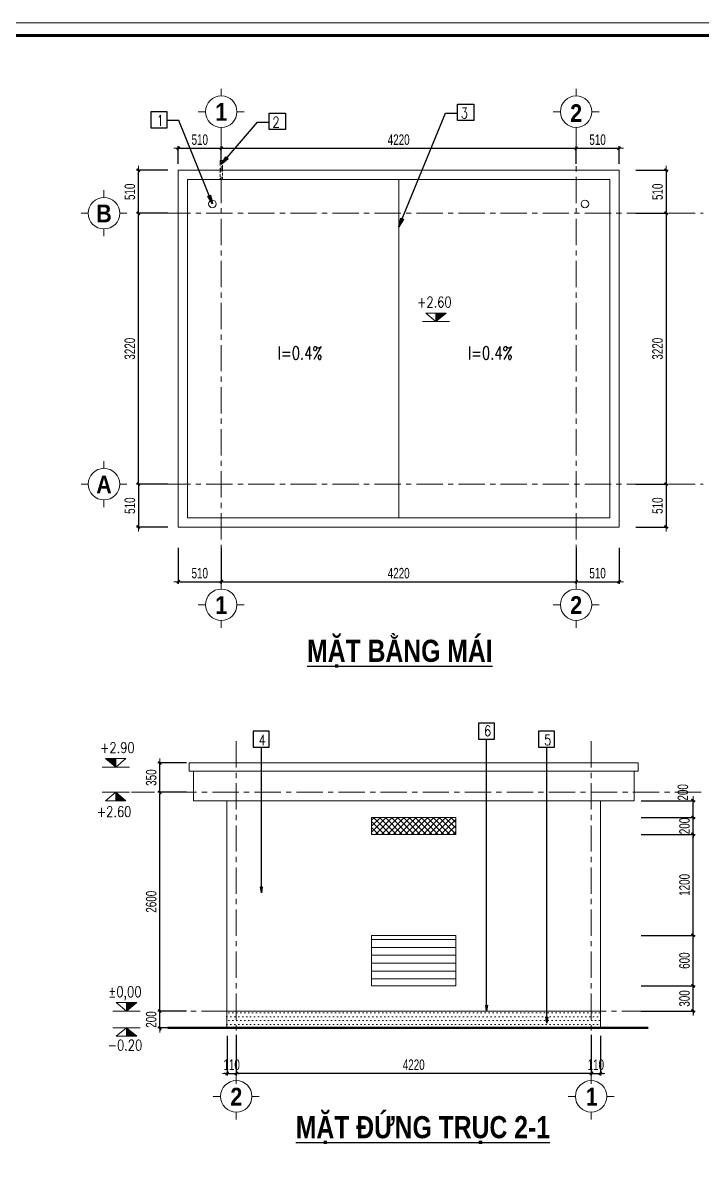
# Model space of a CAD drawing. Header units: millimetres. Extents: x 54880 to 178058, y 52937 to 130733.
# Drawn here: x 155660 to 163740, y 117238 to 130733 of the extents above; entities that cross this region are included whole.
import ezdxf
from ezdxf.enums import TextEntityAlignment as Align

# ---------------------------------------------------------------- set-up
doc = ezdxf.new("R2010")
doc.units = ezdxf.units.MM
doc.header["$LTSCALE"] = 250
doc.header["$MEASUREMENT"] = 0
doc.header["$PDMODE"] = 32
doc.linetypes.add('CENTER', pattern=[2, 1.25, -0.25, 0.25, -0.25])
doc.linetypes.add('HIDDEN', pattern=[0.375, 0.25, -0.125])
doc.layers.get('Defpoints').update_dxf_attribs({"color": 1})
for name, color, linetype, lineweight in [('cat1', 30, 'Continuous', 50), ('EG Text2', 7, 'Continuous', 20), ('hatch1', 136, 'Continuous', 9), ('Khungten_LCDI', 7, 'Continuous', 5), ('KICHTHUOC', 8, 'Continuous', 20), ('LC Dim', 8, 'Continuous', 18), ('LC Hatch', 252, 'Continuous', 9), ('LC ISO', 153, 'Continuous', 13), ('LC Net manh', 239, 'Continuous', 5), ('LC Text1', 3, 'Continuous', 20), ('LC Text2', 7, 'Continuous', 25), ('MANH', 35, 'HIDDEN', 5), ('Text', 7, 'Continuous', 20), ('thay1', 63, 'Continuous', 20), ('TRUC', 251, 'CENTER', 5)]:
    doc.layers.add(name, color=color, linetype=linetype, lineweight=lineweight)
doc.layers.add('DIM', color=7, linetype='Continuous')
doc.layers.add('v-TEXT', color=7, linetype='Continuous')
doc.styles.add('HOATBIF', font='hoatbif.shx', dxfattribs={"width": 0.7})
doc.styles.add('Khungten', font='', dxfattribs={"width": 0.9, "height": 5000})
doc.styles.add('LC 1', font='')
doc.styles.add('LC 3', font='vnsimli.shx', dxfattribs={"width": 0.75})
doc.styles.add('LC3', font='', dxfattribs={"width": 0.8})
doc.styles.add('T1', font='Vnsimli.shx', dxfattribs={"width": 0.8})
doc.styles.add('Title', font='', dxfattribs={"width": 0.8})
doc.styles.get('Khungten').set_extended_font_data('.VnAvantH')
doc.styles.get('LC 1').set_extended_font_data('.VnAvantH', bold=True)
doc.styles.get('LC3').set_extended_font_data('.VnArialH', bold=True)
doc.styles.get('Title').set_extended_font_data('.VnBlackH')
doc.dimstyles.new('1-100(1-50)', dxfattribs={"dimscale": 50, "dimtxt": 2.5, "dimasz": 0.35, "dimexe": 0.5, "dimexo": 0, "dimgap": 0.8, "dimtad": 1, "dimdec": 0, "dimzin": 0, "dimdsep": 46, "dimtxsty": 'HOATBIF', "dimblk1": 'DOT', "dimblk2": 'DOT', "dimsah": 1, "dimcen": -1, "dimdle": 1, "dimclrd": 256, "dimclre": 256, "dimclrt": 4, "dimadec": 3, "dimazin": 2, "dimtfac": 0.333333, "dimtdec": 0, "dimtix": 1, "dimtmove": 2, "dimatfit": 3, "dimldrblk": 'DOT', "dimfxl": 1, "dimtvp": 0.833333, "dimtolj": 1, "dimtzin": 0, "dimarcsym": 0})
doc.dimstyles.new('1-141', dxfattribs={"dimscale": 140, "dimtxt": 2.5, "dimasz": 0.35, "dimexe": 0.5, "dimexo": 0, "dimgap": 0.8, "dimtad": 1, "dimdec": 0, "dimzin": 0, "dimdsep": 46, "dimtxsty": 'HOATBIF', "dimblk1": 'DOT', "dimblk2": 'DOT', "dimsah": 1, "dimcen": -1, "dimdle": 1, "dimclrd": 256, "dimclre": 256, "dimclrt": 4, "dimadec": 3, "dimazin": 2, "dimtfac": 0.333333, "dimtdec": 0, "dimtix": 1, "dimtmove": 2, "dimatfit": 3, "dimldrblk": 'DOT', "dimfxl": 1, "dimtvp": 0.833333, "dimtolj": 1, "dimtzin": 0, "dimarcsym": 0})

# ---------------------------------------------------------------- blocks, each defined once
blk = doc.blocks.new('DOT')
at = {"layer": 'LC Dim'}
blk.add_line((-3, 0), (3, 0), dxfattribs=at)
at = {"layer": 'LC Dim', "color": 4}
blk.add_line((-1, -1), (1, 1), dxfattribs=at)
blk.add_lwpolyline([(0.5, 1), (-1, -0.5), (-0.5, -1), (1, 0.5)], close=True, dxfattribs=at)
blk = doc.blocks.new('*D216')
at = {"layer": 'Defpoints', "color": 0, "transparency": 16777216}
for p in [(158020, 124492), (162240, 124492), (162240, 124089)]:
    blk.add_point(p, dxfattribs=at)
at = {"layer": 'LC Dim', "lineweight": -2, "transparency": 16777216}
for p, q in [((158020, 124492), (158020, 124064)), ((162240, 124492), (162240, 124064)), ((158038, 124089), (162223, 124089))]:
    blk.add_line(p, q, dxfattribs=at)
at = {"layer": 'LC Dim', "lineweight": -2, "transparency": 16777216, "xscale": 17.5, "yscale": 17.5, "zscale": 17.5, "rotation": 180}
blk.add_blockref('DOT', (158020, 124089), dxfattribs=at)
at = {"layer": 'LC Dim', "lineweight": -2, "transparency": 16777216, "xscale": 17.5, "yscale": 17.5, "zscale": 17.5}
blk.add_blockref('DOT', (162240, 124089), dxfattribs=at)
at = {"layer": 'LC Dim', "color": 4, "transparency": 16777216, "insert": (160130, 124191), "char_height": 125, "attachment_point": 5, "style": 'HOATBIF'}
blk.add_mtext('\\A1;4220', dxfattribs=at)
blk = doc.blocks.new('_Dot')
at = {"color": 0, "linetype": 'ByBlock', "lineweight": -2}
blk.add_line((-0.5, 0), (-1, 0), dxfattribs=at)
at = {"color": 0, "linetype": 'ByBlock', "const_width": 0.5}
blk.add_lwpolyline([(-0.25, 0, 1), (0.25, 0, 1)], format="xyb", close=True, dxfattribs=at)
blk = doc.blocks.new('*D217')
at = {"layer": 'Defpoints', "color": 0, "transparency": 16777216}
for p in [(157036, 128469), (157384, 128469), (157384, 125249)]:
    blk.add_point(p, dxfattribs=at)
at = {"layer": 'LC Dim', "lineweight": -2, "transparency": 16777216}
for p, q in [((157384, 128469), (157011, 128469)), ((157036, 125267), (157036, 128452)), ((157384, 125249), (157011, 125249))]:
    blk.add_line(p, q, dxfattribs=at)
at = {"layer": 'LC Dim', "lineweight": -2, "transparency": 16777216, "xscale": 17.5, "yscale": 17.5, "zscale": 17.5}
for p, rotation in [((157036, 128469), 90), ((157036, 125249), 270)]:
    blk.add_blockref('DOT', p, dxfattribs=dict(at, rotation=rotation))
at = {"layer": 'LC Dim', "color": 4, "transparency": 16777216, "insert": (156934, 126859), "char_height": 125, "attachment_point": 5, "rotation": 90, "style": 'HOATBIF'}
blk.add_mtext('\\A1;3220', dxfattribs=at)
blk = doc.blocks.new('TIEUDE1')
at = {"layer": 'LC Text2', "color": 7, "style": 'LC 1'}
blk.add_attdef('TIªU§Ò', text='', height=5, dxfattribs=at).set_placement((0, 0), align=Align.BOTTOM_CENTER)
blk.add_attdef('TL', text='', height=3, dxfattribs=at).set_placement((0, -2), align=Align.TOP_CENTER)
blk = doc.blocks.new('TTRUC')
at = {"layer": 'LC ISO'}
for p, q in [((0, 6.95), (0, 10.13)), ((-6.95, 0), (-10.13, 0)), ((6.95, 0), (10.13, 0)), ((0, -6.95), (0, -10.13))]:
    blk.add_line(p, q, dxfattribs=at)
at = {"layer": 'LC Net manh'}
blk.add_circle((0, 0), 6.95, dxfattribs=at)
blk = doc.blocks.new('*D218')
at = {"layer": 'Defpoints', "color": 0, "transparency": 16777216}
for p in [(162240, 124492), (162750, 124492), (162750, 124089)]:
    blk.add_point(p, dxfattribs=at)
at = {"layer": 'LC Dim', "lineweight": -2, "transparency": 16777216}
for p, q in [((162240, 124492), (162240, 124064)), ((162750, 124492), (162750, 124064)), ((162258, 124089), (162733, 124089))]:
    blk.add_line(p, q, dxfattribs=at)
at = {"layer": 'LC Dim', "lineweight": -2, "transparency": 16777216, "xscale": 17.5, "yscale": 17.5, "zscale": 17.5, "rotation": 180}
blk.add_blockref('DOT', (162240, 124089), dxfattribs=at)
at = {"layer": 'LC Dim', "lineweight": -2, "transparency": 16777216, "xscale": 17.5, "yscale": 17.5, "zscale": 17.5}
blk.add_blockref('DOT', (162750, 124089), dxfattribs=at)
at = {"layer": 'LC Dim', "color": 4, "transparency": 16777216, "insert": (162495, 124191), "char_height": 125, "attachment_point": 5, "style": 'HOATBIF'}
blk.add_mtext('\\A1;510', dxfattribs=at)
blk = doc.blocks.new('*D219')
at = {"layer": 'Defpoints', "color": 0, "transparency": 16777216}
for p in [(157510, 124492), (158020, 124492), (158020, 124089)]:
    blk.add_point(p, dxfattribs=at)
at = {"layer": 'LC Dim', "lineweight": -2, "transparency": 16777216}
for p, q in [((157510, 124492), (157510, 124064)), ((158020, 124492), (158020, 124064)), ((157528, 124089), (158003, 124089))]:
    blk.add_line(p, q, dxfattribs=at)
at = {"layer": 'LC Dim', "lineweight": -2, "transparency": 16777216, "xscale": 17.5, "yscale": 17.5, "zscale": 17.5, "rotation": 180}
blk.add_blockref('DOT', (157510, 124089), dxfattribs=at)
at = {"layer": 'LC Dim', "lineweight": -2, "transparency": 16777216, "xscale": 17.5, "yscale": 17.5, "zscale": 17.5}
blk.add_blockref('DOT', (158020, 124089), dxfattribs=at)
at = {"layer": 'LC Dim', "color": 4, "transparency": 16777216, "insert": (157765, 124191), "char_height": 125, "attachment_point": 5, "style": 'HOATBIF'}
blk.add_mtext('\\A1;510', dxfattribs=at)
blk = doc.blocks.new('*D220')
at = {"layer": 'Defpoints', "color": 0, "transparency": 16777216}
for p in [(157384, 125249), (157036, 124739), (157384, 124739)]:
    blk.add_point(p, dxfattribs=at)
at = {"layer": 'LC Dim', "lineweight": -2, "transparency": 16777216}
for p, q in [((157384, 125249), (157011, 125249)), ((157036, 125232), (157036, 124757)), ((157384, 124739), (157011, 124739))]:
    blk.add_line(p, q, dxfattribs=at)
at = {"layer": 'LC Dim', "lineweight": -2, "transparency": 16777216, "xscale": 17.5, "yscale": 17.5, "zscale": 17.5}
for p, rotation in [((157036, 125249), 90), ((157036, 124739), 270)]:
    blk.add_blockref('DOT', p, dxfattribs=dict(at, rotation=rotation))
at = {"layer": 'LC Dim', "color": 4, "transparency": 16777216, "insert": (156934, 124994), "char_height": 125, "attachment_point": 5, "rotation": 90, "style": 'HOATBIF'}
blk.add_mtext('\\A1;510', dxfattribs=at)
blk = doc.blocks.new('*D221')
at = {"layer": 'Defpoints', "color": 0, "transparency": 16777216}
for p in [(157036, 128979), (157384, 128979), (157384, 128469)]:
    blk.add_point(p, dxfattribs=at)
at = {"layer": 'LC Dim', "lineweight": -2, "transparency": 16777216}
for p, q in [((157384, 128979), (157011, 128979)), ((157036, 128487), (157036, 128962)), ((157384, 128469), (157011, 128469))]:
    blk.add_line(p, q, dxfattribs=at)
at = {"layer": 'LC Dim', "lineweight": -2, "transparency": 16777216, "xscale": 17.5, "yscale": 17.5, "zscale": 17.5}
for p, rotation in [((157036, 128979), 90), ((157036, 128469), 270)]:
    blk.add_blockref('DOT', p, dxfattribs=dict(at, rotation=rotation))
at = {"layer": 'LC Dim', "color": 4, "transparency": 16777216, "insert": (156934, 128724), "char_height": 125, "attachment_point": 5, "rotation": 90, "style": 'HOATBIF'}
blk.add_mtext('\\A1;510', dxfattribs=at)
blk = doc.blocks.new('*D234')
at = {"layer": 'Defpoints', "color": 0, "transparency": 16777216}
for p in [(158199, 118705), (162419, 118705), (158199, 118246)]:
    blk.add_point(p, dxfattribs=at)
at = {"layer": 'LC Dim', "lineweight": -2, "transparency": 16777216}
for p, q in [((158199, 118705), (158199, 118221)), ((162419, 118705), (162419, 118221)), ((162401, 118246), (158216, 118246))]:
    blk.add_line(p, q, dxfattribs=at)
at = {"layer": 'LC Dim', "lineweight": -2, "transparency": 16777216, "xscale": 17.5, "yscale": 17.5, "zscale": 17.5, "rotation": 180}
blk.add_blockref('DOT', (158199, 118246), dxfattribs=at)
at = {"layer": 'LC Dim', "lineweight": -2, "transparency": 16777216, "xscale": 17.5, "yscale": 17.5, "zscale": 17.5}
blk.add_blockref('DOT', (162419, 118246), dxfattribs=at)
at = {"layer": 'LC Dim', "color": 4, "transparency": 16777216, "insert": (160309, 118349), "char_height": 125, "attachment_point": 5, "style": 'HOATBIF'}
blk.add_mtext('\\A1;4220', dxfattribs=at)
blk = doc.blocks.new('*D235')
at = {"layer": 'Defpoints', "color": 0, "transparency": 16777216}
for p in [(157290, 118987), (157606, 118987), (157606, 118787)]:
    blk.add_point(p, dxfattribs=at)
at = {"layer": 'LC Dim', "lineweight": -2, "transparency": 16777216}
for p, q in [((157606, 118987), (157265, 118987)), ((157290, 119005), (157290, 119022)), ((157290, 118787), (157290, 118987)), ((157606, 118787), (157265, 118787)), ((157290, 118770), (157290, 118752))]:
    blk.add_line(p, q, dxfattribs=at)
at = {"layer": 'LC Dim', "lineweight": -2, "transparency": 16777216, "xscale": 17.5, "yscale": 17.5, "zscale": 17.5}
for p, rotation in [((157290, 118987), 270), ((157290, 118787), 90)]:
    blk.add_blockref('DOT', p, dxfattribs=dict(at, rotation=rotation))
at = {"layer": 'LC Dim', "color": 4, "transparency": 16777216, "insert": (157188, 118887), "char_height": 125, "attachment_point": 5, "rotation": 90, "style": 'HOATBIF'}
blk.add_mtext('\\A1;200', dxfattribs=at)
blk = doc.blocks.new('*D236')
at = {"layer": 'Defpoints', "color": 0, "transparency": 16777216}
for p in [(157290, 121587), (157606, 121587), (157606, 118987)]:
    blk.add_point(p, dxfattribs=at)
at = {"layer": 'LC Dim', "lineweight": -2, "transparency": 16777216}
for p, q in [((157606, 121587), (157265, 121587)), ((157290, 119005), (157290, 121570)), ((157606, 118987), (157265, 118987))]:
    blk.add_line(p, q, dxfattribs=at)
at = {"layer": 'LC Dim', "lineweight": -2, "transparency": 16777216, "xscale": 17.5, "yscale": 17.5, "zscale": 17.5}
for p, rotation in [((157290, 121587), 90), ((157290, 118987), 270)]:
    blk.add_blockref('DOT', p, dxfattribs=dict(at, rotation=rotation))
at = {"layer": 'LC Dim', "color": 4, "transparency": 16777216, "insert": (157188, 120287), "char_height": 125, "attachment_point": 5, "rotation": 90, "style": 'HOATBIF'}
blk.add_mtext('\\A1;2600', dxfattribs=at)
blk = doc.blocks.new('*D237')
at = {"layer": 'Defpoints', "color": 0, "transparency": 16777216}
for p in [(157290, 121937), (157606, 121937), (157606, 121587)]:
    blk.add_point(p, dxfattribs=at)
at = {"layer": 'LC Dim', "lineweight": -2, "transparency": 16777216}
for p, q in [((157606, 121937), (157265, 121937)), ((157290, 121605), (157290, 121920)), ((157606, 121587), (157265, 121587))]:
    blk.add_line(p, q, dxfattribs=at)
at = {"layer": 'LC Dim', "lineweight": -2, "transparency": 16777216, "xscale": 17.5, "yscale": 17.5, "zscale": 17.5}
for p, rotation in [((157290, 121937), 90), ((157290, 121587), 270)]:
    blk.add_blockref('DOT', p, dxfattribs=dict(at, rotation=rotation))
at = {"layer": 'LC Dim', "color": 4, "transparency": 16777216, "insert": (157188, 121762), "char_height": 125, "attachment_point": 5, "rotation": 90, "style": 'HOATBIF'}
blk.add_mtext('\\A1;350', dxfattribs=at)
blk = doc.blocks.new('*D243')
at = {"layer": 'Defpoints', "color": 0, "transparency": 16777216}
for p in [(158089, 118694), (158199, 118694), (158199, 118246)]:
    blk.add_point(p, dxfattribs=at)
at = {"layer": 'LC Dim', "lineweight": -2, "transparency": 16777216}
for p, q in [((158089, 118694), (158089, 118221)), ((158199, 118694), (158199, 118221)), ((158071, 118246), (158054, 118246)), ((158089, 118246), (158199, 118246)), ((158216, 118246), (158234, 118246))]:
    blk.add_line(p, q, dxfattribs=at)
at = {"layer": 'LC Dim', "lineweight": -2, "transparency": 16777216, "xscale": 17.5, "yscale": 17.5, "zscale": 17.5}
blk.add_blockref('DOT', (158089, 118246), dxfattribs=at)
at = {"layer": 'LC Dim', "lineweight": -2, "transparency": 16777216, "xscale": 17.5, "yscale": 17.5, "zscale": 17.5, "rotation": 180}
blk.add_blockref('DOT', (158199, 118246), dxfattribs=at)
at = {"layer": 'LC Dim', "color": 4, "transparency": 16777216, "insert": (158144, 118349), "char_height": 125, "attachment_point": 5, "style": 'HOATBIF'}
blk.add_mtext('\\A1;110', dxfattribs=at)
blk = doc.blocks.new('*D244')
at = {"layer": 'Defpoints', "color": 0, "transparency": 16777216}
for p in [(162419, 118694), (162529, 118694), (162529, 118246)]:
    blk.add_point(p, dxfattribs=at)
at = {"layer": 'LC Dim', "lineweight": -2, "transparency": 16777216}
for p, q in [((162419, 118694), (162419, 118221)), ((162529, 118694), (162529, 118221)), ((162401, 118246), (162384, 118246)), ((162419, 118246), (162529, 118246)), ((162546, 118246), (162564, 118246))]:
    blk.add_line(p, q, dxfattribs=at)
at = {"layer": 'LC Dim', "lineweight": -2, "transparency": 16777216, "xscale": 17.5, "yscale": 17.5, "zscale": 17.5}
blk.add_blockref('DOT', (162419, 118246), dxfattribs=at)
at = {"layer": 'LC Dim', "lineweight": -2, "transparency": 16777216, "xscale": 17.5, "yscale": 17.5, "zscale": 17.5, "rotation": 180}
blk.add_blockref('DOT', (162529, 118246), dxfattribs=at)
at = {"layer": 'LC Dim', "color": 4, "transparency": 16777216, "insert": (162474, 118349), "char_height": 125, "attachment_point": 5, "style": 'HOATBIF'}
blk.add_mtext('\\A1;110', dxfattribs=at)
blk = doc.blocks.new('*D225')
at = {"layer": 'Defpoints', "color": 0, "transparency": 16777216}
for p in [(163015, 121287), (163631, 121287), (163015, 121087)]:
    blk.add_point(p, dxfattribs=at)
at = {"layer": 'LC Dim', "lineweight": -2, "transparency": 16777216}
for p, q in [((163015, 121287), (163656, 121287)), ((163631, 121305), (163631, 121322)), ((163631, 121087), (163631, 121287)), ((163015, 121087), (163656, 121087)), ((163631, 121070), (163631, 121052))]:
    blk.add_line(p, q, dxfattribs=at)
at = {"layer": 'LC Dim', "lineweight": -2, "transparency": 16777216, "xscale": 17.5, "yscale": 17.5, "zscale": 17.5}
for p, rotation in [((163631, 121287), 270), ((163631, 121087), 90)]:
    blk.add_blockref('DOT', p, dxfattribs=dict(at, rotation=rotation))
at = {"layer": 'LC Dim', "color": 4, "transparency": 16777216, "insert": (163529, 121187), "char_height": 125, "attachment_point": 5, "rotation": 90, "style": 'HOATBIF'}
blk.add_mtext('\\A1;200', dxfattribs=at)
blk = doc.blocks.new('*D226')
at = {"layer": 'Defpoints', "color": 0, "transparency": 16777216}
for p in [(163015, 121087), (163631, 121087), (163015, 119887)]:
    blk.add_point(p, dxfattribs=at)
at = {"layer": 'LC Dim', "lineweight": -2, "transparency": 16777216}
for p, q in [((163015, 121087), (163656, 121087)), ((163631, 119905), (163631, 121070)), ((163015, 119887), (163656, 119887))]:
    blk.add_line(p, q, dxfattribs=at)
at = {"layer": 'LC Dim', "lineweight": -2, "transparency": 16777216, "xscale": 17.5, "yscale": 17.5, "zscale": 17.5}
for p, rotation in [((163631, 121087), 90), ((163631, 119887), 270)]:
    blk.add_blockref('DOT', p, dxfattribs=dict(at, rotation=rotation))
at = {"layer": 'LC Dim', "color": 4, "transparency": 16777216, "insert": (163529, 120487), "char_height": 125, "attachment_point": 5, "rotation": 90, "style": 'HOATBIF'}
blk.add_mtext('\\A1;1200', dxfattribs=at)
blk = doc.blocks.new('*D227')
at = {"layer": 'Defpoints', "color": 0, "transparency": 16777216}
for p in [(163015, 119887), (163631, 119887), (163015, 119287)]:
    blk.add_point(p, dxfattribs=at)
at = {"layer": 'LC Dim', "lineweight": -2, "transparency": 16777216}
for p, q in [((163015, 119887), (163656, 119887)), ((163631, 119305), (163631, 119870)), ((163015, 119287), (163656, 119287))]:
    blk.add_line(p, q, dxfattribs=at)
at = {"layer": 'LC Dim', "lineweight": -2, "transparency": 16777216, "xscale": 17.5, "yscale": 17.5, "zscale": 17.5}
for p, rotation in [((163631, 119887), 90), ((163631, 119287), 270)]:
    blk.add_blockref('DOT', p, dxfattribs=dict(at, rotation=rotation))
at = {"layer": 'LC Dim', "color": 4, "transparency": 16777216, "insert": (163529, 119587), "char_height": 125, "attachment_point": 5, "rotation": 90, "style": 'HOATBIF'}
blk.add_mtext('\\A1;600', dxfattribs=at)
blk = doc.blocks.new('*D228')
at = {"layer": 'Defpoints', "color": 0, "transparency": 16777216}
for p in [(163015, 119287), (163631, 119287), (163015, 118987)]:
    blk.add_point(p, dxfattribs=at)
at = {"layer": 'LC Dim', "lineweight": -2, "transparency": 16777216}
for p, q in [((163631, 119305), (163631, 119322)), ((163015, 119287), (163656, 119287)), ((163631, 118987), (163631, 119287)), ((163015, 118987), (163656, 118987)), ((163631, 118970), (163631, 118952))]:
    blk.add_line(p, q, dxfattribs=at)
at = {"layer": 'LC Dim', "lineweight": -2, "transparency": 16777216, "xscale": 17.5, "yscale": 17.5, "zscale": 17.5}
for p, rotation in [((163631, 119287), 270), ((163631, 118987), 90)]:
    blk.add_blockref('DOT', p, dxfattribs=dict(at, rotation=rotation))
at = {"layer": 'LC Dim', "color": 4, "transparency": 16777216, "insert": (163529, 119137), "char_height": 125, "attachment_point": 5, "rotation": 90, "style": 'HOATBIF'}
blk.add_mtext('\\A1;300', dxfattribs=at)
blk = doc.blocks.new('*D229')
at = {"layer": 'Defpoints', "color": 0, "transparency": 16777216}
for p in [(163015, 121487), (163631, 121487), (163015, 121287)]:
    blk.add_point(p, dxfattribs=at)
at = {"layer": 'LC Dim', "lineweight": -2, "transparency": 16777216}
for p, q in [((163015, 121487), (163656, 121487)), ((163631, 121305), (163631, 121470)), ((163015, 121287), (163656, 121287))]:
    blk.add_line(p, q, dxfattribs=at)
at = {"layer": 'LC Dim', "lineweight": -2, "transparency": 16777216, "xscale": 17.5, "yscale": 17.5, "zscale": 17.5}
for p, rotation in [((163631, 121487), 90), ((163631, 121287), 270)]:
    blk.add_blockref('DOT', p, dxfattribs=dict(at, rotation=rotation))
at = {"layer": 'LC Dim', "color": 4, "transparency": 16777216, "insert": (163510, 121587), "char_height": 125, "attachment_point": 5, "rotation": 90, "style": 'HOATBIF'}
blk.add_mtext('\\A1;200', dxfattribs=at)
blk = doc.blocks.new('*D321')
at = {"layer": 'Defpoints', "color": 0, "transparency": 16777216}
for p in [(158020, 129241), (157510, 129055), (158020, 129055)]:
    blk.add_point(p, dxfattribs=at)
at = {"layer": 'LC Dim', "lineweight": -2, "transparency": 16777216}
for p, q in [((157510, 129055), (157510, 129266)), ((157528, 129241), (158003, 129241)), ((158020, 129055), (158020, 129266))]:
    blk.add_line(p, q, dxfattribs=at)
at = {"layer": 'LC Dim', "lineweight": -2, "transparency": 16777216, "xscale": 17.5, "yscale": 17.5, "zscale": 17.5, "rotation": 180}
blk.add_blockref('DOT', (157510, 129241), dxfattribs=at)
at = {"layer": 'LC Dim', "lineweight": -2, "transparency": 16777216, "xscale": 17.5, "yscale": 17.5, "zscale": 17.5}
blk.add_blockref('DOT', (158020, 129241), dxfattribs=at)
at = {"layer": 'LC Dim', "color": 4, "transparency": 16777216, "insert": (157765, 129343), "char_height": 125, "attachment_point": 5, "style": 'HOATBIF'}
blk.add_mtext('\\A1;510', dxfattribs=at)
blk = doc.blocks.new('*D322')
at = {"layer": 'Defpoints', "color": 0, "ltscale": 2, "transparency": 16777216}
for p in [(162240, 129241), (158020, 129055), (162240, 129055)]:
    blk.add_point(p, dxfattribs=at)
at = {"layer": 'LC Dim', "lineweight": -2, "ltscale": 2, "transparency": 16777216}
for p, q in [((158020, 129055), (158020, 129266)), ((158038, 129241), (162223, 129241)), ((162240, 129055), (162240, 129266))]:
    blk.add_line(p, q, dxfattribs=at)
at = {"layer": 'LC Dim', "lineweight": -2, "ltscale": 2, "transparency": 16777216, "xscale": 17.5, "yscale": 17.5, "zscale": 17.5, "rotation": 180}
blk.add_blockref('DOT', (158020, 129241), dxfattribs=at)
at = {"layer": 'LC Dim', "lineweight": -2, "ltscale": 2, "transparency": 16777216, "xscale": 17.5, "yscale": 17.5, "zscale": 17.5}
blk.add_blockref('DOT', (162240, 129241), dxfattribs=at)
at = {"layer": 'LC Dim', "color": 4, "ltscale": 2, "transparency": 16777216, "insert": (160130, 129343), "char_height": 125, "attachment_point": 5, "style": 'HOATBIF'}
blk.add_mtext('\\A1;4220', dxfattribs=at)
blk = doc.blocks.new('*D323')
at = {"layer": 'Defpoints', "color": 0, "ltscale": 2, "transparency": 16777216}
for p in [(162750, 129241), (162240, 129055), (162750, 129055)]:
    blk.add_point(p, dxfattribs=at)
at = {"layer": 'LC Dim', "lineweight": -2, "ltscale": 2, "transparency": 16777216}
for p, q in [((162240, 129055), (162240, 129266)), ((162258, 129241), (162733, 129241)), ((162750, 129055), (162750, 129266))]:
    blk.add_line(p, q, dxfattribs=at)
at = {"layer": 'LC Dim', "lineweight": -2, "ltscale": 2, "transparency": 16777216, "xscale": 17.5, "yscale": 17.5, "zscale": 17.5, "rotation": 180}
blk.add_blockref('DOT', (162240, 129241), dxfattribs=at)
at = {"layer": 'LC Dim', "lineweight": -2, "ltscale": 2, "transparency": 16777216, "xscale": 17.5, "yscale": 17.5, "zscale": 17.5}
blk.add_blockref('DOT', (162750, 129241), dxfattribs=at)
at = {"layer": 'LC Dim', "color": 4, "ltscale": 2, "transparency": 16777216, "insert": (162495, 129343), "char_height": 125, "attachment_point": 5, "style": 'HOATBIF'}
blk.add_mtext('\\A1;510', dxfattribs=at)
blk = doc.blocks.new('*D324')
at = {"layer": 'Defpoints', "color": 0, "ltscale": 2, "transparency": 16777216}
for p in [(162950, 128979), (162950, 128469), (163310, 128469)]:
    blk.add_point(p, dxfattribs=at)
at = {"layer": 'LC Dim', "lineweight": -2, "ltscale": 2, "transparency": 16777216}
for p, q in [((162950, 128979), (163335, 128979)), ((163310, 128962), (163310, 128487)), ((162950, 128469), (163335, 128469))]:
    blk.add_line(p, q, dxfattribs=at)
at = {"layer": 'LC Dim', "lineweight": -2, "ltscale": 2, "transparency": 16777216, "xscale": 17.5, "yscale": 17.5, "zscale": 17.5}
for p, rotation in [((163310, 128979), 90), ((163310, 128469), 270)]:
    blk.add_blockref('DOT', p, dxfattribs=dict(at, rotation=rotation))
at = {"layer": 'LC Dim', "color": 4, "ltscale": 2, "transparency": 16777216, "insert": (163208, 128724), "char_height": 125, "attachment_point": 5, "rotation": 90, "style": 'HOATBIF'}
blk.add_mtext('\\A1;510', dxfattribs=at)
blk = doc.blocks.new('*D325')
at = {"layer": 'Defpoints', "color": 0, "ltscale": 2, "transparency": 16777216}
for p in [(162950, 128469), (162950, 125249), (163310, 125249)]:
    blk.add_point(p, dxfattribs=at)
at = {"layer": 'LC Dim', "lineweight": -2, "ltscale": 2, "transparency": 16777216}
for p, q in [((162950, 128469), (163335, 128469)), ((163310, 128452), (163310, 125267)), ((162950, 125249), (163335, 125249))]:
    blk.add_line(p, q, dxfattribs=at)
at = {"layer": 'LC Dim', "lineweight": -2, "ltscale": 2, "transparency": 16777216, "xscale": 17.5, "yscale": 17.5, "zscale": 17.5}
for p, rotation in [((163310, 128469), 90), ((163310, 125249), 270)]:
    blk.add_blockref('DOT', p, dxfattribs=dict(at, rotation=rotation))
at = {"layer": 'LC Dim', "color": 4, "ltscale": 2, "transparency": 16777216, "insert": (163208, 126859), "char_height": 125, "attachment_point": 5, "rotation": 90, "style": 'HOATBIF'}
blk.add_mtext('\\A1;3220', dxfattribs=at)
blk = doc.blocks.new('*D326')
at = {"layer": 'Defpoints', "color": 0, "ltscale": 2, "transparency": 16777216}
for p in [(162950, 125249), (162950, 124739), (163310, 124739)]:
    blk.add_point(p, dxfattribs=at)
at = {"layer": 'LC Dim', "lineweight": -2, "ltscale": 2, "transparency": 16777216}
for p, q in [((162950, 125249), (163335, 125249)), ((163310, 125232), (163310, 124757)), ((162950, 124739), (163335, 124739))]:
    blk.add_line(p, q, dxfattribs=at)
at = {"layer": 'LC Dim', "lineweight": -2, "ltscale": 2, "transparency": 16777216, "xscale": 17.5, "yscale": 17.5, "zscale": 17.5}
for p, rotation in [((163310, 125249), 90), ((163310, 124739), 270)]:
    blk.add_blockref('DOT', p, dxfattribs=dict(at, rotation=rotation))
at = {"layer": 'LC Dim', "color": 4, "ltscale": 2, "transparency": 16777216, "insert": (163208, 124994), "char_height": 125, "attachment_point": 5, "rotation": 90, "style": 'HOATBIF'}
blk.add_mtext('\\A1;510', dxfattribs=at)
blk = doc.blocks.new('Caodo1')
at = {"layer": 'LC Text1'}
blk.add_hatch(color=4, dxfattribs=at).paths.add_polyline_path([(0, 200), (0, 0), (243, 200)])
at = {"layer": 'LC Text1', "color": 4}
for p, q in [((324, 0), (-324, 0)), ((0, 0), (0, 200))]:
    blk.add_line(p, q, dxfattribs=at)
blk.add_lwpolyline([(-243, 200), (243, 200), (0, 0), (0, 0)], close=True, dxfattribs=at)
at = {"layer": 'LC Text1', "color": 4, "style": 'T1', "width": 0.8}
blk.add_attdef('%%P0,00', text='', height=250, dxfattribs=at).set_placement((-39, 460), align=Align.MIDDLE_CENTER)
blk = doc.blocks.new('lcdi fix A2')
at = {"layer": 'Defpoints', "lineweight": 0}
blk.add_lwpolyline([(0, -210), (0, 210), (593.94, 210), (593.94, -210)], close=True, dxfattribs=at)
at = {"layer": 'Khungten_LCDI', "color": 5, "lineweight": 60}
blk.add_lwpolyline([(16.97, -207.17), (16.97, 207.17), (591.11, 207.17), (591.11, -207.17)], close=True, dxfattribs=at)
at = {"color": 7, "style": 'Khungten', "width": 0.8}
for tag, p in [('REVISION', (580.1, -168.13)), ('NGAYHT', (580.57, -176.77))]:
    blk.add_attdef(tag, text='', height=2, dxfattribs=at).set_placement(p, align=Align.CENTER)
at = {"layer": 'LC Text1', "style": 'Title', "width": 1.485915}
for tag, p, p2 in [('TENBANVE1', (554.24, -149.53), (588.5, -149.53)), ('TENBANVE2', (554.24, -156.3), (588.5, -156.3))]:
    blk.add_attdef(tag, text='', height=2.5, dxfattribs=at).set_placement(p, p2, align=Align.FIT)
at = {"layer": 'LC Text1', "style": 'Title', "width": 0.7}
blk.add_attdef('SOBANVE', text='', height=2.5, dxfattribs=at).set_placement((580.73, -199.63), align=Align.CENTER)

msp = doc.modelspace()

# ---------------------------------------------------------------- hatches: boundary and pattern name
at = {"layer": 'hatch1'}
h = msp.add_hatch(dxfattribs=at)
h.set_pattern_fill('ANSI37', color=256, scale=400, style=0)
h.set_pattern_definition([(45, (-3195738.49, -16532.635), (-35.35533906, 35.35533906), []), (135, (-3195738.49, -16532.635), (-35.35533906, -35.35533906), [])])
h.paths.add_polyline_path([(160808.5, 121287.4), (159808.5, 121287.4), (159808.5, 121087.4), (160808.5, 121087.4)])
at = {"layer": 'LC Hatch'}
h = msp.add_hatch(dxfattribs=at)
h.set_pattern_fill('ANSI31', color=256, scale=750, angle=135, style=0)
h.set_pattern_definition([(180, (320248.11, 88337.34), (-7e-15, -93.75), [])])
h.paths.add_polyline_path([(160808.5, 119887.4), (159808.5, 119887.4), (159808.5, 119287.4), (160808.5, 119287.4)])
at = {"layer": 'LC Hatch', "ltscale": 2}
h = msp.add_hatch(dxfattribs=at)
h.set_pattern_fill('DOTS', color=8, scale=750)
h.set_pattern_definition([(0, (-34567.6, -235.805), (23.4375, 46.875), [0, -46.875])])
h.paths.add_polyline_path([(162528.5, 118987.4), (158088.5, 118987.4), (158088.5, 118787.4), (162528.5, 118787.4)])

# ---------------------------------------------------------------- linework, layer by layer
at = {"layer": 'cat1'}
msp.add_line((163096.6, 118787.4), (157386.5, 118787.4), dxfattribs=at)
at = {"layer": 'hatch1', "linetype": 'HIDDEN', "elevation": 0}
msp.add_lwpolyline([(158033.8, 128978.6), (158033.8, 129096.9), (158006.5, 129096.9), (158006.5, 128978.6)], dxfattribs=at)
at = {"layer": 'LC Dim', "ltscale": 2}
msp.add_line((160130.1, 128869.4), (160130.1, 124849.4), dxfattribs=at)
for centre in [(157915.6, 128579.9), (162344.6, 128579.9)]:
    msp.add_circle(centre, 45, dxfattribs=at)
at = {"layer": 'MANH', "ltscale": 0.5, "elevation": 0}
msp.add_lwpolyline([(158006.5, 128978.6), (158006.5, 128869.4), (158033.8, 128869.4), (158033.8, 128978.6)], dxfattribs=at)
at = {"layer": 'thay1', "ltscale": 2}
for p, q in [((157638.5, 121937.4), (157638.5, 121837.4)), ((157638.5, 121937.4), (162978.5, 121937.4)), ((162978.5, 121937.4), (162978.5, 121837.4)), ((157638.5, 121837.4), (162978.5, 121837.4)), ((162928.5, 121837.4), (157688.5, 121837.4)), ((157688.5, 121837.4), (157688.5, 121487.4)), ((162928.5, 121837.4), (162928.5, 121487.4)), ((162928.5, 121487.4), (157688.5, 121487.4)), ((158088.5, 121487.4), (158088.5, 118787.4)), ((162528.5, 121487.4), (162528.5, 118787.4)), ((162528.5, 118987.4), (158088.5, 118987.4))]:
    msp.add_line(p, q, dxfattribs=at)
at = {"layer": 'thay1', "ltscale": 2, "elevation": 0}
for points in [[(157510.1, 128979.4), (157510.1, 124739.4), (162750.1, 124739.4), (162750.1, 128979.4)], [(157620.1, 128869.4), (157620.1, 124849.4), (162640.1, 124849.4), (162640.1, 128869.4)]]:
    msp.add_lwpolyline(points, close=True, dxfattribs=at)
at = {"layer": 'thay1', "elevation": 0}
for points in [[(159808.5, 121087.4), (160808.5, 121087.4), (160808.5, 121287.4), (159808.5, 121287.4)], [(159808.5, 119287.4), (159808.5, 119887.4), (160808.5, 119887.4), (160808.5, 119287.4)]]:
    msp.add_lwpolyline(points, close=True, dxfattribs=at)
at = {"layer": 'TRUC'}
for p, q in [((158020.1, 129402.9), (158020.1, 124098.1)), ((162240.1, 129402.9), (162240.1, 124098.1)), ((157342.1, 128469.4), (163752.2, 128469.4)), ((157342.1, 125249.4), (163752.2, 125249.4)), ((158198.5, 122194.4), (158198.5, 118121.4)), ((162418.5, 122194.4), (162418.5, 118121.4)), ((163727.8, 121587.4), (156952, 121587.4)), ((163096.6, 118987.4), (157386.5, 118987.4))]:
    msp.add_line(p, q, dxfattribs=at)
at = {"layer": 'v-TEXT', "elevation": 0}
for points in [[(161022.3, 129572.4), (160829, 129572.4), (160829, 129765.7), (161022.3, 129765.7)], [(157183.3, 129482.6), (157376.5, 129482.6), (157376.5, 129675.9), (157183.3, 129675.9)], [(158783.4, 129463.9), (158590.1, 129463.9), (158590.1, 129657.1), (158783.4, 129657.1)]]:
    msp.add_lwpolyline(points, close=True, dxfattribs=at)
at = {"layer": 'v-TEXT'}
for points in [[(161077.4, 122217.5), (161267.7, 122217.5), (161267.7, 122407.8), (161077.4, 122407.8)], [(158398.7, 122123.2), (158589, 122123.2), (158589, 122313.6), (158398.7, 122313.6)], [(161791.5, 122123.2), (161981.8, 122123.2), (161981.8, 122313.6), (161791.5, 122313.6)]]:
    msp.add_lwpolyline(points, close=True, dxfattribs=at)

# ---------------------------------------------------------------- block references
at = {"layer": 'KICHTHUOC'}
ref = msp.add_blockref('Caodo1', (160573.5, 127183.3), dxfattribs=dict(at, xscale=0.5, yscale=0.5, zscale=0.5))
ref.add_attrib('%%P0,00', '+2.60', dxfattribs={"layer": 'Text', "height": 125, "style": 'T1', "width": 0.8}).set_placement((160554, 127413.1), align=Align.MIDDLE_CENTER)
ref = msp.add_blockref('Caodo1', (156765.7, 121887.4), dxfattribs=dict(at, xscale=-0.5, yscale=0.5, zscale=0.5))
ref.add_attrib('%%P0,00', '+2.90', dxfattribs={"layer": 'Text', "height": 125, "style": 'T1', "width": 0.8}).set_placement((156785.2, 122117.1), align=Align.MIDDLE_CENTER)
ref = msp.add_blockref('Caodo1', (156765.7, 121587.4), dxfattribs=dict(at, xscale=-0.5, yscale=0.5, zscale=0.5, rotation=180))
ref.add_attrib('%%P0,00', '+2.60', dxfattribs={"layer": 'Text', "height": 125, "style": 'T1', "width": 0.8}).set_placement((156746.2, 121357.6), align=Align.MIDDLE_CENTER)
at = {"layer": 'LC ISO', "yscale": 26.93692599504913, "zscale": 26.93692599504913}
for p, xscale in [((158020.1, 129675.8), 26.93692599504913), ((162240.1, 129675.8), 26.93692599504913), ((156626.2, 128469.4), 26.93692599504913), ((156626.2, 125249.4), 26.93692599504913), ((158020.1, 123815.6), 26.93692599504913), ((162240.1, 123815.6), 26.93692599504913), ((158198.5, 117973.4), -26.93692599504913), ((162418.5, 117973.4), -26.93692599504913)]:
    msp.add_blockref('TTRUC', p, dxfattribs=dict(at, xscale=xscale))
at = {"layer": 'LC Text1'}
ref = msp.add_blockref('Caodo1', (156894.4, 118987.4, 0), dxfattribs=dict(at, xscale=0.5, yscale=0.5, zscale=0.5))
ref.add_attrib('%%P0,00', '%%p0,00', dxfattribs={"layer": 'LC Text2', "height": 125, "style": 'T1', "width": 0.8}).set_placement((156874.9, 119217.1, 0), align=Align.MIDDLE_CENTER)
ref = msp.add_blockref('Caodo1', (156894.4, 118787.4, 0), dxfattribs=dict(at, xscale=-0.5, yscale=0.5, zscale=0.5, rotation=180))
ref.add_attrib('%%P0,00', '-0.20', dxfattribs={"layer": 'LC Text2', "height": 125, "style": 'T1', "width": 0.8}).set_placement((156874.9, 118581.4, 0), align=Align.MIDDLE_CENTER)
at = {"layer": 'LC Text2'}
ref = msp.add_blockref('TIEUDE1', (160144.1, 123058.2), dxfattribs=dict(at, xscale=53.45454406838512, yscale=53.45454406838512, zscale=53.45454406838512))
ref.add_attrib('TIªU§Ò', '%%UmÆt b»ng m¸i', dxfattribs={"color": 7, "height": 263.232, "style": 'LC3', "width": 0.8}).set_placement((160144.1, 123058.2), align=Align.BOTTOM_CENTER)
ref = msp.add_blockref('TIEUDE1', (160417.6, 117397.2), dxfattribs=dict(at, xscale=53.45454406838512, yscale=53.45454406838512, zscale=53.45454406838512))
ref.add_attrib('TIªU§Ò', '%%UmÆt ®øng trôc 2-1', dxfattribs={"color": 7, "height": 263.232, "style": 'LC3', "width": 0.8}).set_placement((160417.6, 117397.2), align=Align.BOTTOM_CENTER)

# ---------------------------------------------------------------- texts
at = {"layer": 'LC Text1', "ltscale": 0.2, "style": 'LC 1', "width": 0.9}
for s, p in [('1', (158020.1, 129504.2)), ('2', (162240.1, 129489.9)), ('b', (156626.2, 128297.8)), ('a', (156626.2, 125077.8)), ('1', (158020.1, 123644)), ('2', (162240.1, 123644)), ('2', (158200, 117801.9)), ('1', (162425.8, 117801.9))]:
    msp.add_text(s, height=210.9, dxfattribs=at).set_placement(p, align=Align.BOTTOM_CENTER)
at = {"layer": 'v-TEXT', "style": 'T1'}
for s, insert, char_height, attachment_point in [('3', (160955.1, 129723.6), 126.9, 3), ('1', (157250.4, 129633.8), 126.9, 1), ('2', (158716.2, 129615.1), 126.9, 3), ('4', (158464.9, 122272.2), 125, 1), ('6', (161143.7, 122380.5), 125, 1), ('5', (161857.7, 122272.2), 125, 1)]:
    msp.add_mtext(s, dxfattribs=dict(at, insert=insert, char_height=char_height, attachment_point=attachment_point))

# ---------------------------------------------------------------- dimensions: what is measured, and where the dimension line sits
at = {"layer": 'LC Dim'}
for base, p1, p2, picture, middle in [((158020.1, 129240.8), (157510.1, 129054.5), (158020.1, 129054.5), '*D321', (157765.1, 129343.3)), ((158020.1, 124088.6), (157510.1, 124492.2), (158020.1, 124492.2), '*D219', (157765.1, 124191.1)), ((162240.1, 124088.6), (158020.1, 124492.2), (162240.1, 124492.2), '*D216', (160130.1, 124191.1)), ((162750.1, 124088.6), (162240.1, 124492.2), (162750.1, 124492.2), '*D218', (162495.1, 124191.1)), ((158198.5, 118246.4), (158088.5, 118694.4), (158198.5, 118694.4), '*D243', (158143.5, 118348.9)), ((162528.5, 118246.4), (162418.5, 118694.4), (162528.5, 118694.4), '*D244', (162473.5, 118348.9))]:
    dim = msp.add_linear_dim(base=base, p1=p1, p2=p2, dimstyle='1-100(1-50)', dxfattribs=at)
    dim.commit()
    dim.dimension.update_dxf_attribs({"geometry": picture, "text_midpoint": middle})
at = {"layer": 'LC Dim', "ltscale": 2}
for base, p1, p2, picture, middle in [((162240.1, 129240.8), (158020.1, 129054.5), (162240.1, 129054.5), '*D322', (160130.1, 129343.3)), ((162750.1, 129240.8), (162240.1, 129054.5), (162750.1, 129054.5), '*D323', (162495.1, 129343.3))]:
    dim = msp.add_linear_dim(base=base, p1=p1, p2=p2, dimstyle='1-100(1-50)', dxfattribs=at)
    dim.commit()
    dim.dimension.update_dxf_attribs({"geometry": picture, "text_midpoint": middle})
at = {"layer": 'LC Dim'}
for base, p1, p2, angle, picture, middle in [((157036.1, 128979.4), (157384.1, 128469.4), (157384.1, 128979.4), 90, '*D221', (156933.6, 128724.4)), ((157036.1, 128469.4), (157384.1, 125249.4), (157384.1, 128469.4), 90, '*D217', (156933.6, 126859.4)), ((157036.1, 124739.4), (157384.1, 125249.4), (157384.1, 124739.4), 90, '*D220', (156933.6, 124994.4)), ((157290, 121937.4), (157605.5, 121587.4), (157605.5, 121937.4), 90, '*D237', (157187.5, 121762.4)), ((157290, 121587.4), (157605.5, 118987.4), (157605.5, 121587.4), 90, '*D236', (157187.5, 120287.4)), ((163631, 121287.4), (163014.7, 121087.4), (163014.7, 121287.4), 90, '*D225', (163528.5, 121187.4)), ((163631, 121087.4), (163014.7, 119887.4), (163014.7, 121087.4), 90, '*D226', (163528.5, 120487.4)), ((163631, 119887.4), (163014.7, 119287.4), (163014.7, 119887.4), 90, '*D227', (163528.5, 119587.4)), ((163631, 119287.4), (163014.7, 118987.4), (163014.7, 119287.4), 90, '*D228', (163528.5, 119137.4)), ((157290, 118987.4), (157605.5, 118787.4), (157605.5, 118987.4), 90, '*D235', (157187.5, 118887.4)), ((158198.5, 118246.4), (162418.5, 118705.4), (158198.5, 118705.4), 180, '*D234', (160308.5, 118348.9))]:
    dim = msp.add_linear_dim(base=base, p1=p1, p2=p2, angle=angle, dimstyle='1-100(1-50)', dxfattribs=at)
    dim.commit()
    dim.dimension.update_dxf_attribs({"geometry": picture, "text_midpoint": middle})
at = {"layer": 'LC Dim', "ltscale": 2}
for base, p1, p2, picture, middle in [((163310.3, 128469.4), (162949.9, 128979.4), (162949.9, 128469.4), '*D324', (163207.8, 128724.4)), ((163310.3, 125249.4), (162949.9, 128469.4), (162949.9, 125249.4), '*D325', (163207.8, 126859.4)), ((163310.3, 124739.4), (162949.9, 125249.4), (162949.9, 124739.4), '*D326', (163207.8, 124994.4))]:
    dim = msp.add_linear_dim(base=base, p1=p1, p2=p2, angle=90, dimstyle='1-100(1-50)', dxfattribs=at)
    dim.commit()
    dim.dimension.update_dxf_attribs({"geometry": picture, "text_midpoint": middle})
at = {"layer": 'LC Dim'}
dim = msp.add_linear_dim(base=(163631, 121487.4), p1=(163014.7, 121287.4), p2=(163014.7, 121487.4), angle=90, dimstyle='1-100(1-50)', dxfattribs=at)
dim.commit()
dim.dimension.update_dxf_attribs({"geometry": '*D229', "text_midpoint": (163510.1, 121587.4), "dimtype": 160})

# ---------------------------------------------------------------- leaders
at = {"layer": 'DIM'}
for points in [[(157915.6, 128579.9), (157517, 129569.3), (157376.5, 129569.3)], [(160130.1, 128306.8), (160688.5, 129659.1), (160829, 129659.1)], [(158020.1, 129047.1), (158449.6, 129550.6), (158590.1, 129550.6)]]:
    msp.add_leader(points, dimstyle='1-141', override={"dimasz": 0.75, "dimldrblk": 'ClosedBlank'}, dxfattribs=at)
at = {"layer": 'LC Dim'}
for points in [[(161175.9, 118987.4), (161175.9, 122217.5)], [(158497.3, 120394.4), (158497.3, 122123.2)], [(161890.1, 118845.6), (161890.1, 122123.2)]]:
    msp.add_leader(points, dimstyle='1-141', override={"dimasz": 0.5, "dimldrblk": 'ClosedBlank'}, dxfattribs=at)

# ---------------------------------------------------------------- next in the draw order: wipeouts: each hides what was drawn before it
at = {"ltscale": 500}
for points in [[(159406.4, 126948.7), (159406.4, 126683.1), (158743.8, 126683.1), (158743.8, 126606.5), (158578.6, 126815.9), (158743.8, 127025.3), (158743.8, 126948.7)], [(160845.4, 126948.7), (160845.4, 126683.1), (161508.1, 126683.1), (161508.1, 126606.5), (161673.3, 126815.9), (161508.1, 127025.3), (161508.1, 126948.7)]]:
    msp.add_wipeout(points, dxfattribs=at).dxf.layer = 'LC Hatch'

# ---------------------------------------------------------------- next in the draw order: block references
at = {"layer": 'EG Text2', "xscale": 53.45454206918703, "yscale": 53.45454206918703, "zscale": 53.45454206918703}
msp.add_blockref('lcdi fix A2', (146309.1, 119507.8, 0), dxfattribs=at)

# ---------------------------------------------------------------- next in the draw order: texts
at = {"layer": 'LC Text1', "style": 'LC 3', "width": 0.75}
for p in [(158611.9, 126731.6), (160873.7, 126731.6)]:
    msp.add_text(' I=0.4%%%', height=153.26, dxfattribs=at).set_placement(p)

doc.saveas('drawing.dxf')
